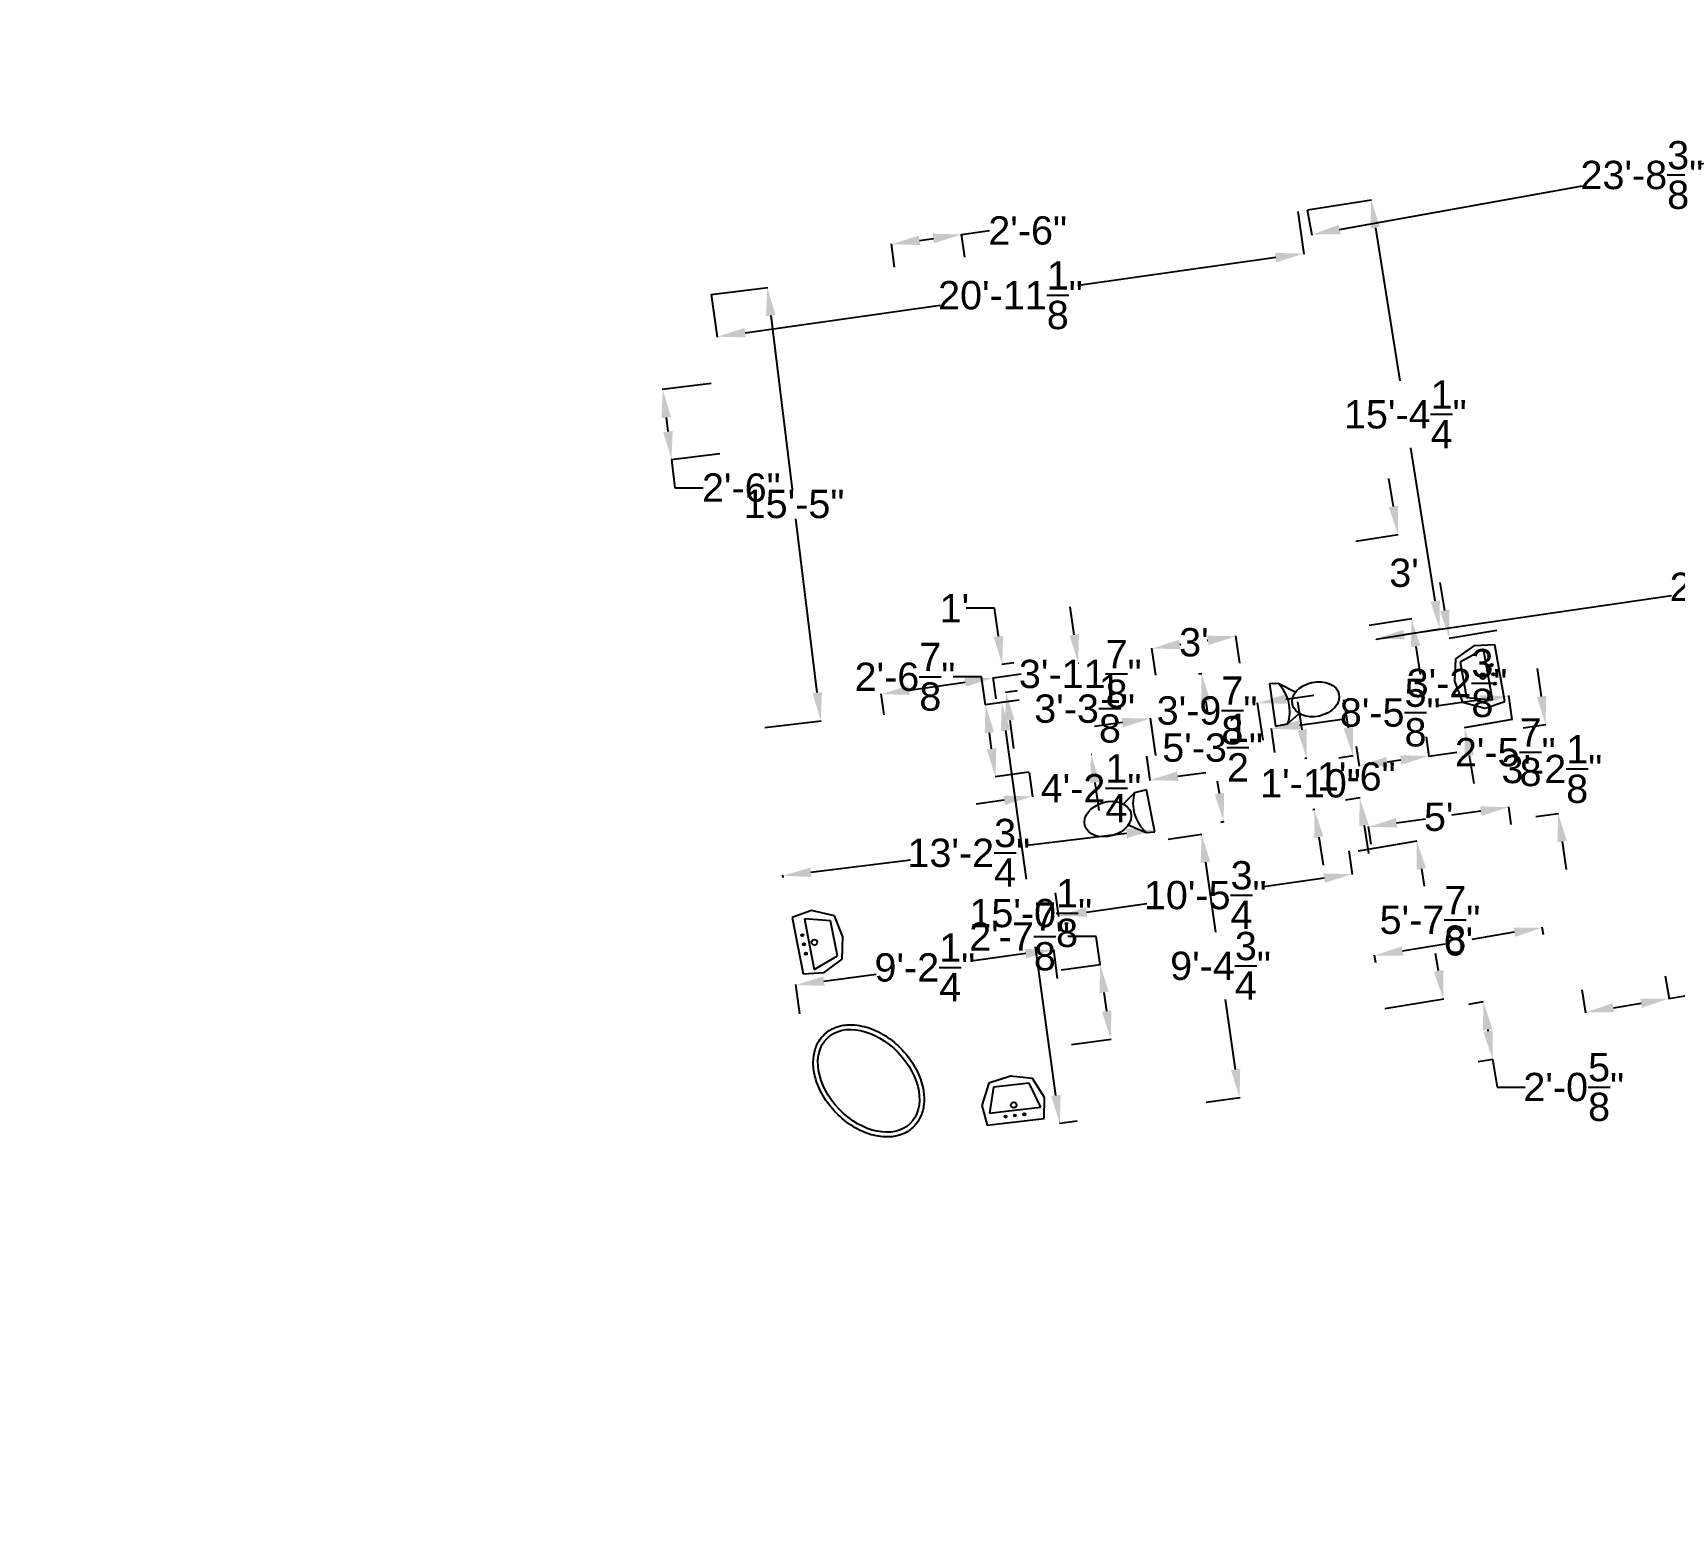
# Model space of a CAD drawing. Header units: inches. Extents: x 49 to 4147, y 45 to 8713.
# Drawn here: x 1248 to 1944, y 712 to 1338 of the extents above; entities that cross this region are included whole.
import ezdxf

# ---------------------------------------------------------------- set-up
doc = ezdxf.new("R2010")
doc.units = ezdxf.units.IN
doc.header["$LTSCALE"] = 10
doc.header["$MEASUREMENT"] = 0
for name, color, linetype in [('app-u3', 7, 'Continuous'), ('dim-u3', 7, 'Continuous'), ('dim-u4', 7, 'Continuous'), ('dim-u5', 7, 'Continuous')]:
    doc.layers.add(name, color=color, linetype=linetype)
doc.styles.get("Standard").update_dxf_attribs({"font": 'arial.ttf'})
doc.dimstyles.get("Standard").update_dxf_attribs({"dimtxt": 12, "dimasz": 12, "dimexe": 0.18, "dimexo": 0.0625, "dimgap": 0.09, "dimtad": 0, "dimtih": 1, "dimtoh": 1, "dimdec": 3, "dimzin": 0, "dimdsep": 46, "dimlunit": 4, "dimtxsty": 'Standard', "dimcen": 0.09, "dimadec": 0, "dimazin": 0, "dimtfac": 1, "dimtdec": 3, "dimtofl": 0, "dimtmove": 0, "dimatfit": 3, "dimfxl": 1, "dimtolj": 1, "dimtzin": 0, "dimarcsym": 0})

# ---------------------------------------------------------------- blocks, each defined once
blk = doc.blocks.new('*D211')
at = {"layer": 'Defpoints', "color": 0, "transparency": 16777216}
for p in [(1761.17, 7717.97), (2338.6, 468.93)]:
    blk.add_point(p, dxfattribs=at)
at = {"layer": 'dim-u4', "color": 0, "lineweight": -2, "transparency": 16777216}
for p, q in [((2324.69, 492.85), (2336.69, 492.85)), ((2336.69, 492.85), (2337.64, 480.89))]:
    blk.add_line(p, q, dxfattribs=at)
at = {"layer": 'dim-u4', "color": 0, "transparency": 16777216}
blk.add_solid([(2339.64, 481.05), (2335.65, 480.73), (2338.6, 468.93)], dxfattribs=at)
at = {"layer": 'dim-u4', "color": 0, "transparency": 16777216, "insert": (2304.01, 492.85), "char_height": 12, "attachment_point": 5}
blk.add_mtext("\\A1;R606'", dxfattribs=at)
blk = doc.blocks.new('*D196')
at = {"layer": 'Defpoints', "color": 0, "transparency": 16777216}
for p in [(777.1, 8712.52), (1617.24, 471.76)]:
    blk.add_point(p, dxfattribs=at)
at = {"layer": 'dim-u5', "color": 0, "lineweight": -2, "transparency": 16777216}
for p, q in [((1597.66, 546.04), (1609.66, 546.04)), ((1609.66, 546.04), (1616.02, 483.7))]:
    blk.add_line(p, q, dxfattribs=at)
at = {"layer": 'dim-u5', "color": 0, "transparency": 16777216}
blk.add_solid([(1618.01, 483.9), (1614.03, 483.5), (1617.24, 471.76)], dxfattribs=at)
at = {"layer": 'dim-u5', "color": 0, "transparency": 16777216, "insert": (1562.18, 546.04), "char_height": 12, "attachment_point": 5}
blk.add_mtext('\\A1;R690\'-3{\\H1.000000x;\\S1/2;}"', dxfattribs=at)
blk = doc.blocks.new('*D306')
at = {"layer": 'Defpoints', "color": 0, "transparency": 16777216}
for p in [(1784.12, 1262.15), (1786.66, 1244.2), (1535.48, 1226.95)]:
    blk.add_point(p, dxfattribs=at)
at = {"layer": 'dim-u3', "color": 0, "lineweight": -2, "transparency": 16777216}
for p, q in [((1784.13, 1262.09), (1786.69, 1244.02)), ((1774.78, 1242.52), (1692.16, 1230.82)), ((1535.49, 1226.89), (1538.05, 1208.82)), ((1549.9, 1210.68), (1632.52, 1222.38))]:
    blk.add_line(p, q, dxfattribs=at)
at = {"layer": 'dim-u3', "color": 0, "transparency": 16777216}
for points in [[(1774.5, 1244.5), (1775.06, 1240.54), (1786.66, 1244.2)], [(1549.62, 1212.66), (1550.18, 1208.7), (1538.02, 1209)]]:
    blk.add_solid(points, dxfattribs=at)
at = {"layer": 'dim-u3', "color": 0, "transparency": 16777216, "insert": (1662.34, 1226.6), "char_height": 12, "attachment_point": 5}
blk.add_mtext('\\A1;20\'-11{\\H1.000000x;\\S1/8;}"', dxfattribs=at)
blk = doc.blocks.new('*D307')
at = {"layer": 'Defpoints', "color": 0, "transparency": 16777216}
for p in [(1808.6, 1122.31), (1814.28, 1086.71), (1832.23, 1089.57)]:
    blk.add_point(p, dxfattribs=at)
at = {"layer": 'dim-u3', "color": 0, "lineweight": -2, "transparency": 16777216}
for p, q in [((1824.66, 1137.02), (1822.76, 1148.87)), ((1808.66, 1122.32), (1826.72, 1125.2)), ((1814.34, 1086.72), (1832.4, 1089.6)), ((1834.12, 1077.72), (1836.01, 1065.87))]:
    blk.add_line(p, q, dxfattribs=at)
at = {"layer": 'dim-u3', "color": 0, "transparency": 16777216}
for points in [[(1826.63, 1137.34), (1822.68, 1136.71), (1826.55, 1125.17)], [(1836.09, 1078.04), (1832.14, 1077.41), (1832.23, 1089.57)]]:
    blk.add_solid(points, dxfattribs=at)
at = {"layer": 'dim-u3', "color": 0, "transparency": 16777216, "insert": (1829.15, 1108.87), "char_height": 12, "attachment_point": 5}
blk.add_mtext("\\A1;3'", dxfattribs=at)
blk = doc.blocks.new('*D308')
at = {"layer": 'Defpoints', "color": 0, "transparency": 16777216}
for p in [(1757.9, 1082.02), (1723.96, 1065.43), (1759.56, 1070.63)]:
    blk.add_point(p, dxfattribs=at)
at = {"layer": 'dim-u3', "color": 0, "lineweight": -2, "transparency": 16777216}
for p, q in [((1734.17, 1078.56), (1734.49, 1078.61)), ((1746.02, 1080.29), (1745.7, 1080.24)), ((1759.55, 1070.69), (1757.87, 1082.2)), ((1723.95, 1065.49), (1722.27, 1077))]:
    blk.add_line(p, q, dxfattribs=at)
at = {"layer": 'dim-u3', "color": 0, "transparency": 16777216}
for points in [[(1733.88, 1080.54), (1734.46, 1076.58), (1722.3, 1076.82)], [(1745.73, 1082.27), (1746.31, 1078.31), (1757.9, 1082.02)]]:
    blk.add_solid(points, dxfattribs=at)
at = {"layer": 'dim-u3', "color": 0, "transparency": 16777216, "insert": (1740.1, 1079.42), "char_height": 12, "attachment_point": 5}
blk.add_mtext("\\A1;3'", dxfattribs=at)
blk = doc.blocks.new('*D309')
at = {"layer": 'Defpoints', "color": 0, "transparency": 16777216}
for p in [(1655, 1064.34), (1656.28, 1055.51), (1608.84, 1048.63)]:
    blk.add_point(p, dxfattribs=at)
at = {"layer": 'dim-u3', "color": 0, "lineweight": -2, "transparency": 16777216}
for p, q in [((1656.27, 1055.57), (1654.98, 1064.52)), ((1655, 1064.34), (1666.88, 1066.06)), ((1608.83, 1048.69), (1607.53, 1057.64)), ((1619.44, 1059.18), (1643.13, 1062.62))]:
    blk.add_line(p, q, dxfattribs=at)
at = {"layer": 'dim-u3', "color": 0, "transparency": 16777216}
for points in [[(1642.84, 1064.6), (1643.41, 1060.64), (1655, 1064.34)], [(1619.15, 1061.16), (1619.72, 1057.2), (1607.56, 1057.46)]]:
    blk.add_solid(points, dxfattribs=at)
at = {"layer": 'dim-u3', "color": 0, "transparency": 16777216, "insert": (1691.93, 1066.06), "char_height": 12, "attachment_point": 5}
blk.add_mtext('\\A1;3\'-11{\\H1.000000x;\\S7/8;}"', dxfattribs=at)
blk = doc.blocks.new('*D310')
at = {"layer": 'Defpoints', "color": 0, "transparency": 16777216}
for p in [(1873.57, 1009.6), (1874.6, 1002.24), (1815.16, 993.91)]:
    blk.add_point(p, dxfattribs=at)
at = {"layer": 'dim-u3', "color": 0, "lineweight": -2, "transparency": 16777216}
for p, q in [((1874.59, 1002.3), (1873.55, 1009.78)), ((1826.01, 1002.94), (1838.24, 1004.65)), ((1861.69, 1007.94), (1849.46, 1006.22)), ((1815.15, 993.97), (1814.11, 1001.45))]:
    blk.add_line(p, q, dxfattribs=at)
at = {"layer": 'dim-u3', "color": 0, "transparency": 16777216}
for points in [[(1861.41, 1009.92), (1861.96, 1005.96), (1873.57, 1009.6)], [(1825.74, 1004.92), (1826.29, 1000.96), (1814.13, 1001.27)]]:
    blk.add_solid(points, dxfattribs=at)
at = {"layer": 'dim-u3', "color": 0, "transparency": 16777216, "insert": (1843.85, 1005.44), "char_height": 12, "attachment_point": 5}
blk.add_mtext("\\A1;5'", dxfattribs=at)
blk = doc.blocks.new('*D311')
at = {"layer": 'Defpoints', "color": 0, "transparency": 16777216}
for p in [(1683.74, 940.57), (1700.37, 942.91), (1688.2, 908.95)]:
    blk.add_point(p, dxfattribs=at)
at = {"layer": 'dim-u3', "color": 0, "lineweight": -2, "transparency": 16777216}
for p, q in [((1698.7, 954.79), (1686.7, 954.79)), ((1700.37, 942.91), (1698.7, 954.79)), ((1683.81, 940.58), (1700.55, 942.94)), ((1703.16, 923.17), (1702.05, 931.03)), ((1688.26, 908.96), (1705.01, 911.32))]:
    blk.add_line(p, q, dxfattribs=at)
at = {"layer": 'dim-u3', "color": 0, "transparency": 16777216}
for points in [[(1704.03, 931.31), (1700.07, 930.75), (1700.37, 942.91)], [(1705.14, 923.45), (1701.18, 922.9), (1704.83, 911.29)]]:
    blk.add_solid(points, dxfattribs=at)
at = {"layer": 'dim-u3', "color": 0, "transparency": 16777216, "insert": (1666.2, 954.79), "char_height": 12, "attachment_point": 5}
blk.add_mtext('\\A1;2\'-7{\\H1.000000x;\\S7/8;}"', dxfattribs=at)
blk = doc.blocks.new('*D198')
at = {"layer": 'Defpoints', "color": 0, "transparency": 16777216}
for p in [(1535.49, 1226.89), (1581.95, 1046.22), (1558.14, 1043.28)]:
    blk.add_point(p, dxfattribs=at)
at = {"layer": 'dim-u3', "color": 0, "lineweight": -2, "transparency": 16777216}
for p, q in [((1535.55, 1226.9), (1559.48, 1229.85)), ((1560.77, 1217.92), (1569.85, 1144.24)), ((1580.48, 1058.13), (1571.39, 1131.81)), ((1558.2, 1043.29), (1582.12, 1046.24))]:
    blk.add_line(p, q, dxfattribs=at)
at = {"layer": 'dim-u3', "color": 0, "transparency": 16777216}
for points in [[(1562.75, 1218.16), (1558.78, 1217.67), (1559.3, 1229.83)], [(1582.46, 1058.37), (1578.49, 1057.88), (1581.95, 1046.22)]]:
    blk.add_solid(points, dxfattribs=at)
at = {"layer": 'dim-u3', "color": 0, "transparency": 16777216, "insert": (1570.62, 1138.02), "char_height": 12, "attachment_point": 5}
blk.add_mtext('\\A1;15\'-5"', dxfattribs=at)
blk = doc.blocks.new('*D317')
at = {"layer": 'Defpoints', "color": 0, "transparency": 16777216}
for p in [(1641.61, 1252.31), (1613.24, 1238.48), (1642.96, 1242.61)]:
    blk.add_point(p, dxfattribs=at)
at = {"layer": 'dim-u3', "color": 0, "lineweight": -2, "transparency": 16777216}
for p, q in [((1642.95, 1242.67), (1641.58, 1252.49)), ((1641.61, 1252.31), (1653.49, 1253.96)), ((1613.23, 1238.54), (1611.87, 1248.35)), ((1623.78, 1249.83), (1629.72, 1250.66))]:
    blk.add_line(p, q, dxfattribs=at)
at = {"layer": 'dim-u3', "color": 0, "transparency": 16777216}
for points in [[(1629.44, 1252.64), (1630, 1248.68), (1641.61, 1252.31)], [(1623.5, 1251.81), (1624.05, 1247.85), (1611.89, 1248.18)]]:
    blk.add_solid(points, dxfattribs=at)
at = {"layer": 'dim-u3', "color": 0, "transparency": 16777216, "insert": (1669.63, 1253.96), "char_height": 12, "attachment_point": 5}
blk.add_mtext('\\A1;2\'-6"', dxfattribs=at)
blk = doc.blocks.new('*D318')
at = {"layer": 'Defpoints', "color": 0, "transparency": 16777216}
for p in [(1535.54, 1189.19), (1518.67, 1156.87), (1539.23, 1159.42)]:
    blk.add_point(p, dxfattribs=at)
at = {"layer": 'dim-u3', "color": 0, "lineweight": -2, "transparency": 16777216}
for p, q in [((1535.48, 1189.19), (1514.8, 1186.63)), ((1516.45, 1174.74), (1517.19, 1168.78)), ((1539.16, 1159.41), (1518.49, 1156.85)), ((1518.67, 1156.87), (1520.14, 1144.97)), ((1520.14, 1144.97), (1532.14, 1144.97))]:
    blk.add_line(p, q, dxfattribs=at)
at = {"layer": 'dim-u3', "color": 0, "transparency": 16777216}
for points in [[(1518.44, 1174.98), (1514.47, 1174.49), (1514.98, 1186.65)], [(1519.18, 1169.03), (1515.21, 1168.54), (1518.67, 1156.87)]]:
    blk.add_solid(points, dxfattribs=at)
at = {"layer": 'dim-u3', "color": 0, "transparency": 16777216, "insert": (1548.28, 1144.97), "char_height": 12, "attachment_point": 5}
blk.add_mtext('\\A1;2\'-6"', dxfattribs=at)
blk = doc.blocks.new('*D321')
at = {"layer": 'Defpoints', "color": 0, "transparency": 16777216}
for p in [(1838.52, 1039.51), (1808.92, 1035.43), (1839.66, 1031.27)]:
    blk.add_point(p, dxfattribs=at)
at = {"layer": 'dim-u3', "color": 0, "lineweight": -2, "transparency": 16777216}
for p, q in [((1838.53, 1039.45), (1839.68, 1031.09)), ((1808.93, 1035.37), (1810.08, 1027.01)), ((1821.95, 1028.82), (1827.77, 1029.63)), ((1839.66, 1031.27), (1851.55, 1032.9))]:
    blk.add_line(p, q, dxfattribs=at)
at = {"layer": 'dim-u3', "color": 0, "transparency": 16777216}
for points in [[(1821.67, 1030.81), (1822.22, 1026.84), (1810.06, 1027.19)], [(1827.5, 1031.61), (1828.04, 1027.65), (1839.66, 1031.27)]]:
    blk.add_solid(points, dxfattribs=at)
at = {"layer": 'dim-u3', "color": 0, "transparency": 16777216, "insert": (1872.04, 1032.9), "char_height": 12, "attachment_point": 5}
blk.add_mtext('\\A1;2\'-5{\\H1.000000x;\\S7/8;}"', dxfattribs=at)
blk = doc.blocks.new('*D322')
at = {"layer": 'Defpoints', "color": 0, "transparency": 16777216}
for p in [(1801.48, 1030.47), (1804.32, 1012.7), (1810.32, 1013.66)]:
    blk.add_point(p, dxfattribs=at)
at = {"layer": 'dim-u3', "color": 0, "lineweight": -2, "transparency": 16777216}
for p, q in [((1805.58, 1043.28), (1803.69, 1055.13)), ((1801.54, 1030.48), (1807.65, 1031.46)), ((1804.38, 1012.71), (1810.49, 1013.69)), ((1812.21, 1001.81), (1814.1, 989.96))]:
    blk.add_line(p, q, dxfattribs=at)
at = {"layer": 'dim-u3', "color": 0, "transparency": 16777216}
for points in [[(1807.56, 1043.59), (1803.61, 1042.96), (1807.48, 1031.43)], [(1814.18, 1002.13), (1810.23, 1001.49), (1810.32, 1013.66)]]:
    blk.add_solid(points, dxfattribs=at)
at = {"layer": 'dim-u3', "color": 0, "transparency": 16777216, "insert": (1808.9, 1022.54), "char_height": 12, "attachment_point": 5}
blk.add_mtext('\\A1;1\'-6"', dxfattribs=at)
blk = doc.blocks.new('*D323')
at = {"layer": 'Defpoints', "color": 0, "transparency": 16777216}
for p in [(1904.44, 932.26), (1939.83, 938.15), (1941.44, 928.47)]:
    blk.add_point(p, dxfattribs=at)
at = {"layer": 'dim-u3', "color": 0, "lineweight": -2, "transparency": 16777216}
for p, q in [((1904.45, 932.2), (1906.08, 922.4)), ((1939.84, 938.09), (1941.47, 928.29)), ((1917.89, 924.55), (1929.6, 926.5)), ((1941.44, 928.47), (1953.28, 930.44))]:
    blk.add_line(p, q, dxfattribs=at)
at = {"layer": 'dim-u3', "color": 0, "transparency": 16777216}
for points in [[(1917.56, 926.52), (1918.21, 922.58), (1906.05, 922.58)], [(1929.28, 928.47), (1929.93, 924.53), (1941.44, 928.47)]]:
    blk.add_solid(points, dxfattribs=at)
at = {"layer": 'dim-u3', "color": 0, "transparency": 16777216, "insert": (1978.44, 930.44), "char_height": 12, "attachment_point": 5}
blk.add_mtext('\\A1;2\'-11{\\H1.000000x;\\S7/8;}"', dxfattribs=at)
blk = doc.blocks.new('*D325')
at = {"layer": 'Defpoints', "color": 0, "transparency": 16777216}
for p in [(1680.69, 949.12), (1682.36, 936.89), (1573.1, 921.99)]:
    blk.add_point(p, dxfattribs=at)
at = {"layer": 'dim-u3', "color": 0, "lineweight": -2, "transparency": 16777216}
for p, q in [((1668.8, 947.5), (1646.65, 944.48)), ((1682.35, 936.95), (1680.67, 949.3)), ((1573.09, 922.05), (1571.41, 934.4)), ((1583.32, 935.84), (1605.47, 938.86))]:
    blk.add_line(p, q, dxfattribs=at)
at = {"layer": 'dim-u3', "color": 0, "transparency": 16777216}
for points in [[(1668.53, 949.48), (1669.07, 945.52), (1680.69, 949.12)], [(1583.05, 937.83), (1583.59, 933.86), (1571.43, 934.22)]]:
    blk.add_solid(points, dxfattribs=at)
at = {"layer": 'dim-u3', "color": 0, "transparency": 16777216, "insert": (1626.06, 941.67), "char_height": 12, "attachment_point": 5}
blk.add_mtext('\\A1;9\'-2{\\H1.000000x;\\S1/4;}"', dxfattribs=at)
blk = doc.blocks.new('*D326')
at = {"layer": 'Defpoints', "color": 0, "transparency": 16777216}
for p in [(1723.47, 999.96), (1723.57, 999.2), (1565.97, 979.76)]:
    blk.add_point(p, dxfattribs=at)
at = {"layer": 'dim-u3', "color": 0, "lineweight": -2, "transparency": 16777216}
for p, q in [((1711.56, 998.5), (1669.36, 993.29)), ((1723.56, 999.26), (1723.45, 1000.14)), ((1577.79, 982), (1619.99, 987.2)), ((1565.96, 979.82), (1565.86, 980.71))]:
    blk.add_line(p, q, dxfattribs=at)
at = {"layer": 'dim-u3', "color": 0, "transparency": 16777216}
for points in [[(1711.32, 1000.48), (1711.81, 996.51), (1723.47, 999.96)], [(1577.54, 983.98), (1578.03, 980.01), (1565.88, 980.53)]]:
    blk.add_solid(points, dxfattribs=at)
at = {"layer": 'dim-u3', "color": 0, "transparency": 16777216, "insert": (1644.68, 990.25), "char_height": 12, "attachment_point": 5}
blk.add_mtext('\\A1;13\'-2{\\H1.000000x;\\S3/4;}"', dxfattribs=at)
blk = doc.blocks.new('*D327')
at = {"layer": 'Defpoints', "color": 0, "transparency": 16777216}
for p in [(1658.62, 1053.92), (1666.04, 1054.95), (1690.68, 876.55)]:
    blk.add_point(p, dxfattribs=at)
at = {"layer": 'dim-u3', "color": 0, "lineweight": -2, "transparency": 16777216}
for p, q in [((1665.98, 1054.94), (1658.44, 1053.9)), ((1660.26, 1042.04), (1668.96, 979.07)), ((1681.62, 887.41), (1672.92, 950.38)), ((1690.62, 876.54), (1683.08, 875.5))]:
    blk.add_line(p, q, dxfattribs=at)
at = {"layer": 'dim-u3', "color": 0, "transparency": 16777216}
for points in [[(1662.25, 1042.31), (1658.28, 1041.76), (1658.62, 1053.92)], [(1683.6, 887.68), (1679.64, 887.14), (1683.26, 875.52)]]:
    blk.add_solid(points, dxfattribs=at)
at = {"layer": 'dim-u3', "color": 0, "transparency": 16777216, "insert": (1670.94, 964.72), "char_height": 12, "attachment_point": 5}
blk.add_mtext('\\A1;15\'-0{\\H1.000000x;\\S1/8;}"', dxfattribs=at)
blk = doc.blocks.new('*D328')
at = {"layer": 'Defpoints', "color": 0, "transparency": 16777216}
for p in [(1729.08, 996.07), (1745.24, 884.51), (1759.46, 886.57)]:
    blk.add_point(p, dxfattribs=at)
at = {"layer": 'dim-u3', "color": 0, "lineweight": -2, "transparency": 16777216}
for p, q in [((1729.14, 996.08), (1743.47, 998.15)), ((1745.02, 986.25), (1749.3, 956.67)), ((1757.74, 898.45), (1753.45, 928.03)), ((1745.3, 884.52), (1759.63, 886.6))]:
    blk.add_line(p, q, dxfattribs=at)
at = {"layer": 'dim-u3', "color": 0, "transparency": 16777216}
for points in [[(1747, 986.54), (1743.04, 985.96), (1743.3, 998.13)], [(1759.71, 898.73), (1755.76, 898.16), (1759.46, 886.57)]]:
    blk.add_solid(points, dxfattribs=at)
at = {"layer": 'dim-u3', "color": 0, "transparency": 16777216, "insert": (1751.38, 942.35), "char_height": 12, "attachment_point": 5}
blk.add_mtext('\\A1;9\'-4{\\H1.000000x;\\S3/4;}"', dxfattribs=at)
blk = doc.blocks.new('*D329')
at = {"layer": 'Defpoints', "color": 0, "transparency": 16777216}
for p in [(1805.71, 991.13), (1807.13, 981.22), (1681.24, 973.35)]:
    blk.add_point(p, dxfattribs=at)
at = {"layer": 'dim-u3', "color": 0, "lineweight": -2, "transparency": 16777216}
for p, q in [((1805.72, 991.07), (1807.15, 981.04)), ((1795.25, 979.52), (1769.58, 975.85)), ((1681.25, 973.29), (1682.68, 963.26)), ((1694.54, 965.13), (1720.2, 968.8))]:
    blk.add_line(p, q, dxfattribs=at)
at = {"layer": 'dim-u3', "color": 0, "transparency": 16777216}
for points in [[(1794.96, 981.5), (1795.53, 977.54), (1807.13, 981.22)], [(1694.25, 967.11), (1694.82, 963.15), (1682.66, 963.44)]]:
    blk.add_solid(points, dxfattribs=at)
at = {"layer": 'dim-u3', "color": 0, "transparency": 16777216, "insert": (1744.89, 972.33), "char_height": 12, "attachment_point": 5}
blk.add_mtext('\\A1;10\'-5{\\H1.000000x;\\S3/4;}"', dxfattribs=at)
blk = doc.blocks.new('*D330')
at = {"layer": 'Defpoints', "color": 0, "transparency": 16777216}
for p in [(2118.2, 1125.03), (2118.21, 1125), (1817.24, 1081.03)]:
    blk.add_point(p, dxfattribs=at)
at = {"layer": 'dim-u3', "color": 0, "lineweight": -2, "transparency": 16777216}
for p, q in [((2106.33, 1123.26), (1992.89, 1106.68)), ((2118.21, 1124.97), (2118.23, 1124.82)), ((1829.12, 1082.74), (1942.57, 1099.32)), ((1817.25, 1080.97), (1817.27, 1080.82))]:
    blk.add_line(p, q, dxfattribs=at)
at = {"layer": 'dim-u3', "color": 0, "transparency": 16777216}
for points in [[(2106.05, 1125.24), (2106.62, 1121.28), (2118.21, 1125)], [(1828.83, 1084.71), (1829.41, 1080.76), (1817.25, 1081)]]:
    blk.add_solid(points, dxfattribs=at)
at = {"layer": 'dim-u3', "color": 0, "transparency": 16777216, "insert": (1967.73, 1103), "char_height": 12, "attachment_point": 5}
blk.add_mtext('\\A1;25\'-4{\\H1.000000x;\\S1/8;}"', dxfattribs=at)
blk = doc.blocks.new('*D331')
at = {"layer": 'Defpoints', "color": 0, "transparency": 16777216}
for p in [(2067.96, 1313.35), (2069.86, 1302.83), (1788.12, 1262.79)]:
    blk.add_point(p, dxfattribs=at)
at = {"layer": 'dim-u3', "color": 0, "lineweight": -2, "transparency": 16777216}
for p, q in [((2067.98, 1313.29), (2069.9, 1302.66)), ((2058.06, 1300.7), (1955.1, 1282.1)), ((1801.83, 1254.41), (1904.79, 1273.01)), ((1788.13, 1262.73), (1790.05, 1252.1))]:
    blk.add_line(p, q, dxfattribs=at)
at = {"layer": 'dim-u3', "color": 0, "transparency": 16777216}
for points in [[(2057.7, 1302.67), (2058.41, 1298.73), (2069.86, 1302.83)], [(1801.48, 1256.38), (1802.19, 1252.44), (1790.02, 1252.27)]]:
    blk.add_solid(points, dxfattribs=at)
at = {"layer": 'dim-u3', "color": 0, "transparency": 16777216, "insert": (1929.94, 1277.55), "char_height": 12, "attachment_point": 5}
blk.add_mtext('\\A1;23\'-8{\\H1.000000x;\\S3/8;}"', dxfattribs=at)
blk = doc.blocks.new('*D199')
at = {"layer": 'Defpoints', "color": 0, "transparency": 16777216}
for p in [(1788.13, 1262.73), (1817.27, 1080.82), (1844.25, 1085.14)]:
    blk.add_point(p, dxfattribs=at)
at = {"layer": 'dim-u3', "color": 0, "lineweight": -2, "transparency": 16777216}
for p, q in [((1788.2, 1262.74), (1815.29, 1267.08)), ((1817.01, 1255.2), (1827.41, 1190.31)), ((1842.36, 1096.99), (1831.96, 1161.88)), ((1817.33, 1080.83), (1844.43, 1085.17))]:
    blk.add_line(p, q, dxfattribs=at)
at = {"layer": 'dim-u3', "color": 0, "transparency": 16777216}
for points in [[(1818.99, 1255.52), (1815.04, 1254.89), (1815.11, 1267.05)], [(1844.33, 1097.31), (1840.38, 1096.68), (1844.25, 1085.14)]]:
    blk.add_solid(points, dxfattribs=at)
at = {"layer": 'dim-u3', "color": 0, "transparency": 16777216, "insert": (1829.68, 1176.1), "char_height": 12, "attachment_point": 5}
blk.add_mtext('\\A1;15\'-4{\\H1.000000x;\\S1/4;}"', dxfattribs=at)
blk = doc.blocks.new('*D335')
at = {"layer": 'Defpoints', "color": 0, "transparency": 16777216}
for p in [(1887.72, 958.56), (1888.23, 955.49), (1817.16, 943.59)]:
    blk.add_point(p, dxfattribs=at)
at = {"layer": 'dim-u3', "color": 0, "lineweight": -2, "transparency": 16777216}
for p, q in [((1875.88, 956.58), (1857.83, 953.55)), ((1888.22, 955.55), (1887.69, 958.74)), ((1817.15, 943.65), (1816.62, 946.83)), ((1828.48, 948.64), (1846.54, 951.66))]:
    blk.add_line(p, q, dxfattribs=at)
at = {"layer": 'dim-u3', "color": 0, "transparency": 16777216}
for points in [[(1875.55, 958.55), (1876.21, 954.6), (1887.72, 958.56)], [(1828.15, 950.61), (1828.81, 946.67), (1816.65, 946.66)]]:
    blk.add_solid(points, dxfattribs=at)
at = {"layer": 'dim-u3', "color": 0, "transparency": 16777216, "insert": (1852.18, 952.61), "char_height": 12, "attachment_point": 5}
blk.add_mtext("\\A1;6'", dxfattribs=at)
blk = doc.blocks.new('*D336')
at = {"layer": 'Defpoints', "color": 0, "transparency": 16777216}
for p in [(1809.72, 991.11), (1845.77, 928.38), (1820.97, 924.21)]:
    blk.add_point(p, dxfattribs=at)
at = {"layer": 'dim-u3', "color": 0, "lineweight": -2, "transparency": 16777216}
for p, q in [((1809.78, 991.12), (1834.7, 995.31)), ((1836.51, 983.44), (1837.75, 976.07)), ((1843.78, 940.21), (1842.54, 947.59)), ((1821.03, 924.22), (1845.95, 928.41))]:
    blk.add_line(p, q, dxfattribs=at)
at = {"layer": 'dim-u3', "color": 0, "transparency": 16777216}
for points in [[(1838.48, 983.78), (1834.54, 983.11), (1834.52, 995.28)], [(1845.75, 940.55), (1841.81, 939.88), (1845.77, 928.38)]]:
    blk.add_solid(points, dxfattribs=at)
at = {"layer": 'dim-u3', "color": 0, "transparency": 16777216, "insert": (1840.14, 961.83), "char_height": 12, "attachment_point": 5}
blk.add_mtext('\\A1;5\'-7{\\H1.000000x;\\S7/8;}"', dxfattribs=at)
blk = doc.blocks.new('*D337')
at = {"layer": 'Defpoints', "color": 0, "transparency": 16777216}
for p in [(1873.61, 1056.68), (1875, 1046.63), (1774.36, 1032.71)]:
    blk.add_point(p, dxfattribs=at)
at = {"layer": 'dim-u3', "color": 0, "lineweight": -2, "transparency": 16777216}
for p, q in [((1861.73, 1055.04), (1843.72, 1052.55)), ((1874.99, 1046.69), (1873.59, 1056.86)), ((1784.86, 1044.4), (1802.87, 1046.89)), ((1774.35, 1032.77), (1772.95, 1042.94))]:
    blk.add_line(p, q, dxfattribs=at)
at = {"layer": 'dim-u3', "color": 0, "transparency": 16777216}
for points in [[(1861.45, 1057.02), (1862, 1053.05), (1873.61, 1056.68)], [(1784.58, 1046.39), (1785.13, 1042.42), (1772.97, 1042.76)]]:
    blk.add_solid(points, dxfattribs=at)
at = {"layer": 'dim-u3', "color": 0, "transparency": 16777216, "insert": (1823.29, 1049.72), "char_height": 12, "attachment_point": 5}
blk.add_mtext('\\A1;8\'-5{\\H1.000000x;\\S5/8;}"', dxfattribs=at)
blk = doc.blocks.new('*D338')
at = {"layer": 'Defpoints', "color": 0, "transparency": 16777216}
for p in [(1868.6, 1084.55), (1874.99, 1046.69), (1854.8, 1043.28)]:
    blk.add_point(p, dxfattribs=at)
at = {"layer": 'dim-u3', "color": 0, "lineweight": -2, "transparency": 16777216}
for p, q in [((1846.41, 1092.97), (1844.42, 1104.81)), ((1868.54, 1084.54), (1848.23, 1081.11)), ((1874.93, 1046.68), (1854.62, 1043.25)), ((1856.8, 1031.45), (1858.8, 1019.62))]:
    blk.add_line(p, q, dxfattribs=at)
at = {"layer": 'dim-u3', "color": 0, "transparency": 16777216}
for points in [[(1848.39, 1093.31), (1844.44, 1092.64), (1848.41, 1081.14)], [(1858.77, 1031.78), (1854.83, 1031.12), (1854.8, 1043.28)]]:
    blk.add_solid(points, dxfattribs=at)
at = {"layer": 'dim-u3', "color": 0, "transparency": 16777216, "insert": (1851.61, 1062.21), "char_height": 12, "attachment_point": 5}
blk.add_mtext('\\A1;3\'-2{\\H1.000000x;\\S3/8;}"', dxfattribs=at)
blk = doc.blocks.new('*D339')
at = {"layer": 'Defpoints', "color": 0, "transparency": 16777216}
for p in [(1767.14, 1053.67), (1769.4, 1037.91), (1723.97, 1031.38)]:
    blk.add_point(p, dxfattribs=at)
at = {"layer": 'dim-u3', "color": 0, "lineweight": -2, "transparency": 16777216}
for p, q in [((1769.39, 1037.97), (1767.11, 1053.84)), ((1779.02, 1055.37), (1790.89, 1057.08)), ((1709.83, 1045.43), (1697.95, 1043.73)), ((1723.96, 1031.44), (1721.68, 1047.32))]:
    blk.add_line(p, q, dxfattribs=at)
at = {"layer": 'dim-u3', "color": 0, "transparency": 16777216}
for points in [[(1778.73, 1057.35), (1779.3, 1053.39), (1767.14, 1053.67)], [(1709.54, 1047.41), (1710.11, 1043.45), (1721.71, 1047.14)]]:
    blk.add_solid(points, dxfattribs=at)
at = {"layer": 'dim-u3', "color": 0, "transparency": 16777216, "insert": (1745.66, 1050.58), "char_height": 12, "attachment_point": 5}
blk.add_mtext('\\A1;3\'-9{\\H1.000000x;\\S7/8;}"', dxfattribs=at)
blk = doc.blocks.new('*D340')
at = {"layer": 'Defpoints', "color": 0, "transparency": 16777216}
for p in [(1742.04, 1066.07), (1751.4, 1003.27), (1752.69, 1003.46)]:
    blk.add_point(p, dxfattribs=at)
at = {"layer": 'dim-u3', "color": 0, "lineweight": -2, "transparency": 16777216}
for p, q in [((1742.1, 1066.08), (1743.5, 1066.29)), ((1745.1, 1054.39), (1745.88, 1049.11)), ((1750.92, 1015.33), (1750.13, 1020.62)), ((1751.46, 1003.28), (1752.87, 1003.49))]:
    blk.add_line(p, q, dxfattribs=at)
at = {"layer": 'dim-u3', "color": 0, "transparency": 16777216}
for points in [[(1747.07, 1054.69), (1743.12, 1054.1), (1743.33, 1066.26)], [(1752.9, 1015.62), (1748.94, 1015.03), (1752.69, 1003.46)]]:
    blk.add_solid(points, dxfattribs=at)
at = {"layer": 'dim-u3', "color": 0, "transparency": 16777216, "insert": (1748.01, 1034.86), "char_height": 12, "attachment_point": 5}
blk.add_mtext('\\A1;5\'-3{\\H1.000000x;\\S1/2;}"', dxfattribs=at)
blk = doc.blocks.new('*D341')
at = {"layer": 'Defpoints', "color": 0, "transparency": 16777216}
for p in [(1691, 1070.71), (1696.44, 1031.99), (1696.49, 1032)]:
    blk.add_point(p, dxfattribs=at)
at = {"layer": 'dim-u3', "color": 0, "lineweight": -2, "transparency": 16777216}
for p, q in [((1689.38, 1082.6), (1687.72, 1094.48)), ((1691.06, 1070.72), (1691.23, 1070.74)), ((1696.5, 1032), (1696.67, 1032.02)), ((1698.16, 1020.11), (1699.83, 1008.23))]:
    blk.add_line(p, q, dxfattribs=at)
at = {"layer": 'dim-u3', "color": 0, "transparency": 16777216}
for points in [[(1691.37, 1082.88), (1687.4, 1082.32), (1691.05, 1070.72)], [(1700.15, 1020.39), (1696.18, 1019.83), (1696.49, 1032)]]:
    blk.add_solid(points, dxfattribs=at)
at = {"layer": 'dim-u3', "color": 0, "transparency": 16777216, "insert": (1693.77, 1051.36), "char_height": 12, "attachment_point": 5}
blk.add_mtext('\\A1;3\'-3{\\H1.000000x;\\S1/8;}"', dxfattribs=at)
blk = doc.blocks.new('*D344')
at = {"layer": 'Defpoints', "color": 0, "transparency": 16777216}
for p in [(1719.96, 1031.27), (1670.2, 1024.39), (1721.38, 1021.05)]:
    blk.add_point(p, dxfattribs=at)
at = {"layer": 'dim-u3', "color": 0, "lineweight": -2, "transparency": 16777216}
for p, q in [((1719.97, 1031.21), (1721.4, 1020.87)), ((1670.21, 1024.33), (1671.64, 1013.99)), ((1733.26, 1022.69), (1745.15, 1024.33)), ((1659.73, 1012.52), (1647.84, 1010.88))]:
    blk.add_line(p, q, dxfattribs=at)
at = {"layer": 'dim-u3', "color": 0, "transparency": 16777216}
for points in [[(1732.99, 1024.67), (1733.54, 1020.71), (1721.38, 1021.05)], [(1659.45, 1014.5), (1660, 1010.54), (1671.61, 1014.17)]]:
    blk.add_solid(points, dxfattribs=at)
at = {"layer": 'dim-u3', "color": 0, "transparency": 16777216, "insert": (1696.49, 1017.61), "char_height": 12, "attachment_point": 5}
blk.add_mtext('\\A1;4\'-2{\\H1.000000x;\\S1/4;}"', dxfattribs=at)
blk = doc.blocks.new('*D345')
at = {"layer": 'Defpoints', "color": 0, "transparency": 16777216}
for p in [(1651.77, 1052.98), (1666.05, 1054.95), (1670.27, 1024.4)]:
    blk.add_point(p, dxfattribs=at)
at = {"layer": 'dim-u3', "color": 0, "lineweight": -2, "transparency": 16777216}
for p, q in [((1650.13, 1064.87), (1638.13, 1064.87)), ((1651.77, 1052.98), (1650.13, 1064.87)), ((1665.98, 1054.94), (1651.59, 1052.95)), ((1654.35, 1034.31), (1653.41, 1041.09)), ((1670.2, 1024.39), (1655.81, 1022.4))]:
    blk.add_line(p, q, dxfattribs=at)
at = {"layer": 'dim-u3', "color": 0, "transparency": 16777216}
for points in [[(1655.39, 1041.36), (1651.43, 1040.82), (1651.77, 1052.98)], [(1656.33, 1034.59), (1652.37, 1034.04), (1655.99, 1022.43)]]:
    blk.add_solid(points, dxfattribs=at)
at = {"layer": 'dim-u3', "color": 0, "transparency": 16777216, "insert": (1617.63, 1064.87), "char_height": 12, "attachment_point": 5}
blk.add_mtext('\\A1;2\'-6{\\H1.000000x;\\S7/8;}"', dxfattribs=at)
blk = doc.blocks.new('*D346')
at = {"layer": 'Defpoints', "color": 0, "transparency": 16777216}
for p in [(1658.85, 1070.12), (1663.8, 1070.79), (1665.4, 1058.95)]:
    blk.add_point(p, dxfattribs=at)
at = {"layer": 'dim-u3', "color": 0, "lineweight": -2, "transparency": 16777216}
for p, q in [((1655.63, 1093.9), (1643.63, 1093.9)), ((1657.24, 1082.01), (1655.63, 1093.9)), ((1663.74, 1070.78), (1658.67, 1070.1)), ((1665.34, 1058.94), (1660.27, 1058.26)), ((1662.06, 1046.39), (1663.66, 1034.5))]:
    blk.add_line(p, q, dxfattribs=at)
at = {"layer": 'dim-u3', "color": 0, "transparency": 16777216}
for points in [[(1659.22, 1082.28), (1655.26, 1081.74), (1658.85, 1070.12)], [(1664.04, 1046.66), (1660.07, 1046.12), (1660.45, 1058.28)]]:
    blk.add_solid(points, dxfattribs=at)
at = {"layer": 'dim-u3', "color": 0, "transparency": 16777216, "insert": (1638.59, 1093.9), "char_height": 12, "attachment_point": 5}
blk.add_mtext("\\A1;1'", dxfattribs=at)
blk = doc.blocks.new('*D347')
at = {"layer": 'Defpoints', "color": 0, "transparency": 16777216}
for p in [(1879.64, 1043.27), (1884.99, 1005.57), (1894.47, 1006.92)]:
    blk.add_point(p, dxfattribs=at)
at = {"layer": 'dim-u3', "color": 0, "lineweight": -2, "transparency": 16777216}
for p, q in [((1887.44, 1056.5), (1885.76, 1068.38)), ((1879.7, 1043.28), (1889.31, 1044.64)), ((1885.05, 1005.58), (1894.65, 1006.95)), ((1896.16, 995.04), (1897.84, 983.16))]:
    blk.add_line(p, q, dxfattribs=at)
at = {"layer": 'dim-u3', "color": 0, "transparency": 16777216}
for points in [[(1889.42, 1056.78), (1885.46, 1056.21), (1889.13, 1044.61)], [(1898.14, 995.32), (1894.18, 994.76), (1894.47, 1006.92)]]:
    blk.add_solid(points, dxfattribs=at)
at = {"layer": 'dim-u3', "color": 0, "transparency": 16777216, "insert": (1891.8, 1025.77), "char_height": 12, "attachment_point": 5}
blk.add_mtext('\\A1;3\'-2{\\H1.000000x;\\S1/8;}"', dxfattribs=at)
blk = doc.blocks.new('*D350')
at = {"layer": 'Defpoints', "color": 0, "transparency": 16777216}
for p in [(1787.08, 1030.39), (1791.18, 1008.74), (1790.44, 1008.63)]:
    blk.add_point(p, dxfattribs=at)
at = {"layer": 'dim-u3', "color": 0, "lineweight": -2, "transparency": 16777216}
for p, q in [((1785.99, 1042.36), (1784.16, 1054.22)), ((1787.14, 1030.4), (1788, 1030.53)), ((1790.5, 1008.64), (1791.36, 1008.77)), ((1793.01, 996.88), (1794.84, 985.02))]:
    blk.add_line(p, q, dxfattribs=at)
at = {"layer": 'dim-u3', "color": 0, "transparency": 16777216}
for points in [[(1787.97, 1042.67), (1784.01, 1042.06), (1787.82, 1030.5)], [(1794.99, 997.19), (1791.04, 996.58), (1791.18, 1008.74)]]:
    blk.add_solid(points, dxfattribs=at)
at = {"layer": 'dim-u3', "color": 0, "transparency": 16777216, "insert": (1789.5, 1019.62), "char_height": 12, "attachment_point": 5}
blk.add_mtext('\\A1;1\'-10"', dxfattribs=at)
blk = doc.blocks.new('*D351')
at = {"layer": 'Defpoints', "color": 0, "transparency": 16777216}
for p in [(1856.52, 926.15), (1860.44, 901.83), (1866.64, 902.83)]:
    blk.add_point(p, dxfattribs=at)
at = {"layer": 'dim-u3', "color": 0, "lineweight": -2, "transparency": 16777216}
for p, q in [((1856.58, 926.16), (1862.89, 927.17)), ((1864.63, 915.3), (1864.73, 914.67)), ((1860.5, 901.84), (1866.81, 902.85)), ((1866.64, 902.83), (1868.55, 890.98)), ((1868.55, 890.98), (1880.55, 890.98))]:
    blk.add_line(p, q, dxfattribs=at)
at = {"layer": 'dim-u3', "color": 0, "transparency": 16777216}
for points in [[(1866.6, 915.62), (1862.65, 914.98), (1862.72, 927.15)], [(1866.7, 914.99), (1862.75, 914.35), (1866.64, 902.83)]]:
    blk.add_solid(points, dxfattribs=at)
at = {"layer": 'dim-u3', "color": 0, "transparency": 16777216, "insert": (1901.07, 890.98), "char_height": 12, "attachment_point": 5}
blk.add_mtext('\\A1;2\'-0{\\H1.000000x;\\S5/8;}"', dxfattribs=at)

msp = doc.modelspace()

# ---------------------------------------------------------------- linework, layer by layer
at = {"layer": 'app-u3'}
for p, q in [((1867.59277, 1078.35585), (1858.71901, 1077.94222)), ((1871.8131, 1054.35407), (1867.59277, 1078.35585)), ((1850.94949, 1072.43445), (1850.53443, 1063.00453)), ((1858.71901, 1077.94222), (1850.94949, 1072.43445)), ((1862.88571, 1076.58557), (1852.93932, 1071.07193)), ((1864.81981, 1065.56067), (1862.88571, 1076.58557)), ((1852.93932, 1071.07193), (1855.60357, 1056.10113)), ((1866.63628, 1055.03371), (1864.81981, 1065.56067)), ((1775.80186, 1061.98863), (1772.12244, 1061.82928)), ((1772.12244, 1061.82928), (1774.68162, 1043.90931)), ((1783.24179, 1058.22907), (1775.80186, 1061.98863)), ((1850.53443, 1063.00453), (1853.92465, 1054.03934)), ((1853.92465, 1054.03934), (1863.55962, 1051.62172)), ((1855.60357, 1056.10113), (1866.63628, 1055.03371)), ((1863.55962, 1051.62172), (1871.8131, 1054.35407)), ((1774.68162, 1043.90931), (1779.80188, 1044.86924)), ((1779.80188, 1044.86924), (1784.6025, 1049.18892)), ((1714.91565, 1015.68265), (1710.37443, 1011.09104)), ((1719.97141, 1016.93878), (1714.91565, 1015.68265)), ((1723.5686, 999.198), (1719.97141, 1016.93878)), ((1712.25866, 1002.14535), (1719.90469, 998.8249)), ((1719.90469, 998.8249), (1723.5686, 999.198)), ((1578.04029, 965.77612), (1569.83751, 962.89515)), ((1569.83751, 962.89515), (1574.49067, 938.97351)), ((1586.07595, 961.44115), (1575.02576, 962.30912)), ((1575.02576, 962.30912), (1577.03207, 951.81669)), ((1587.71736, 963.53293), (1578.04029, 965.77612)), ((1589.01017, 946.52091), (1586.07595, 961.44115)), ((1591.26896, 954.63043), (1587.71736, 963.53293)), ((1591.02428, 945.19455), (1591.26896, 954.63043)), ((1577.03207, 951.81669), (1579.16499, 940.82852)), ((1579.16499, 940.82852), (1589.01017, 946.52091)), ((1574.49067, 938.97351), (1583.35551, 939.54734)), ((1583.35551, 939.54734), (1591.02428, 945.19455)), ((1653.18279, 892.66368), (1650.20074, 883.18819)), ((1662.33244, 895.51888), (1653.18279, 892.66368)), ((1655.14189, 890.86601), (1653.42521, 879.91552)), ((1670.24384, 892.64206), (1655.14189, 890.86601)), ((1671.72142, 894.548), (1662.33244, 895.51888)), ((1675.16085, 882.38761), (1670.24384, 892.64206)), ((1676.76105, 886.46697), (1671.72142, 894.548)), ((1676.65024, 877.58427), (1676.76105, 886.46697)), ((1650.20074, 883.18819), (1652.44122, 874.78784)), ((1652.44122, 874.78784), (1676.65024, 877.58427)), ((1653.42521, 879.91552), (1664.04102, 881.10754)), ((1664.04102, 881.10754), (1675.16085, 882.38761))]:
    msp.add_line(p, q, dxfattribs=at)
for centre, radius in [((1862.60259, 1065.10937), 1.19991), ((1866.27094, 1069.82976), 0.45161), ((1867.00313, 1065.88072), 0.45161), ((1867.67645, 1061.96294), 0.45161), ((1574.11091, 955.36223), 0.45161), ((1579.24078, 952.30796), 1.19991), ((1574.85488, 951.45725), 0.45161), ((1575.65828, 947.52208), 0.45161), ((1663.72136, 883.34754), 1.19991), ((1660.28097, 878.46821), 0.45161), ((1664.23166, 878.90913), 0.45161), ((1668.21703, 879.40699), 0.45161)]:
    msp.add_circle(centre, radius, dxfattribs=at)
for centre, start, end in [((1764.08704, 1050.17397), 340.82421282, 45.24311523), ((1730.91245, 1011.30097), 164.15881016, 228.57771257)]:
    msp.add_arc(centre, 16.638, start, end, dxfattribs=at)
for centre, major_axis, ratio in [((1791.70248, 1055.33937), (9.86006, 2.16927), 0.721722031), ((1703.64422, 1004.53802), (-9.71719, -2.73913), 0.721722031), ((1602.26019, 893.58338), (-17.49981, 18.16465), 0.687748631)]:
    msp.add_ellipse(centre, major_axis=major_axis, ratio=ratio, dxfattribs=at)
msp.add_open_spline([(1583.37277, 913.18836), (1582.55282, 912.39842), (1581.83038, 911.50754), (1580.29708, 909.0693), (1579.62872, 907.41926), (1578.82254, 903.89194), (1578.68327, 902.01473), (1578.91107, 898.15459), (1579.27782, 896.17118), (1580.69083, 891.50131), (1581.9345, 888.81715), (1585.12873, 883.73421), (1587.07902, 881.33634), (1591.47241, 877.08232), (1593.91465, 875.22693), (1599.03416, 872.26595), (1601.71065, 871.16044), (1607.02516, 869.84462), (1609.66419, 869.63433), (1613.94674, 870.11972), (1615.66605, 870.58555), (1618.8, 872.03673), (1620.2128, 873.02317), (1622.59645, 875.44189), (1623.56552, 876.87209), (1624.98901, 880.0393), (1625.44472, 881.77481), (1625.8433, 885.41986), (1625.78712, 887.32982), (1625.07701, 891.9675), (1624.1979, 894.72481), (1621.63714, 900.07291), (1619.95543, 902.66303), (1615.98422, 907.39825), (1613.69542, 909.54237), (1608.76134, 913.14513), (1606.11706, 914.60334), (1600.75205, 916.65597), (1598.03133, 917.25067), (1593.3409, 917.44012), (1591.33146, 917.21585), (1587.60689, 916.12763), (1585.89287, 915.26125), (1584.05618, 913.81462), (1583.70645, 913.50982), (1583.37277, 913.18836)], degree=3, knots=[0, 0, 0, 0, 0.168633695, 0.168633695, 0.422810416, 0.422810416, 0.676987137, 0.676987137, 0.931163858, 0.931163858, 1.276235342, 1.276235342, 1.621306825, 1.621306825, 1.966378309, 1.966378309, 2.311449792, 2.311449792, 2.656521275, 2.656521275, 2.907979064, 2.907979064, 3.159436853, 3.159436853, 3.410894642, 3.410894642, 3.662352431, 3.662352431, 3.91381022, 3.91381022, 4.26310428, 4.26310428, 4.61239834, 4.61239834, 4.9616924, 4.9616924, 5.31098646, 5.31098646, 5.660280519, 5.660280519, 5.937420276, 5.937420276, 6.214560032, 6.214560032, 6.283185307, 6.283185307, 6.283185307, 6.283185307], dxfattribs=at)

# ---------------------------------------------------------------- dimensions: what is measured, and where the dimension line sits
at = {"layer": 'dim-u3'}
for p1, p2, distance, picture, middle in [((1788.12256, 1262.79068), (2067.9643, 1313.35116), -10.68643, '*D331', (1929.94344, 1277.55475)), ((1788.13367, 1262.72917), (1817.27237, 1080.82139), 27.32465, '*D199', (1829.68372, 1176.09715)), ((1535.48044, 1226.95072), (1784.12253, 1262.1504), -18.12805, '*D306', (1662.3425, 1226.60148)), ((1613.24204, 1238.47524), (1642.95576, 1242.60981), 9.79455, '*D317', (1669.63322, 1253.96472)), ((1535.4892, 1226.88884), (1558.13652, 1043.28298), 23.98939, '*D198', (1570.62182, 1138.02268)), ((1535.53887, 1189.193), (1539.22533, 1159.42036), -20.71683, '*D318', (1548.28193, 1144.96558)), ((1817.24204, 1081.02885), (2118.20417, 1125.02917), -0.02966, '*D330', (1967.7274, 1102.99966)), ((1665.40124, 1058.94949), (1663.80104, 1070.78927), 4.99851, '*D346', (1638.58673, 1093.90354)), ((1868.60311, 1084.54891), (1874.9944, 1046.6907), -20.47773, '*D338', (1851.60675, 1062.21096)), ((1691.00114, 1070.70912), (1696.44154, 1031.98889), 0.05381, '*D341', (1693.77463, 1051.35649)), ((1723.9613, 1065.4295), (1759.56176, 1070.62896), 11.51589, '*D308', (1740.09728, 1079.42424)), ((1670.26548, 1024.39805), (1666.04588, 1054.95007), 14.41086, '*D345', (1617.63221, 1064.86563)), ((1608.84119, 1048.6288), (1656.28142, 1055.50862), 8.92268, '*D309', (1691.92841, 1066.06117)), ((1742.04159, 1066.0693), (1751.40187, 1003.26874), 1.29945, '*D340', (1748.00699, 1034.86058)), ((1879.64231, 1043.26903), (1884.98717, 1005.57486), 9.5801, '*D347', (1891.79996, 1025.76691)), ((1774.36196, 1032.70884), (1875.00297, 1046.62879), 10.14684, '*D337', (1823.29226, 1049.71996)), ((1690.681, 876.54739), (1666.04151, 1054.94946), 7.4896, '*D327', (1670.94208, 964.72375)), ((1787.082, 1030.38869), (1790.44175, 1008.62899), 0.7484, '*D350', (1789.5015, 1019.62304)), ((1801.48239, 1030.46884), (1804.32197, 1012.70227), 6.06956, '*D322', (1808.89567, 1022.54348)), ((1808.92233, 1035.4288), (1838.52226, 1039.50851), -8.32044, '*D321', (1872.04248, 1032.90443)), ((1670.20089, 1024.38913), (1719.96175, 1031.26895), -10.32081, '*D344', (1696.49481, 1017.60547)), ((1815.16235, 993.90894), (1874.60267, 1002.23989), 7.43384, '*D310', (1843.8507, 1005.4363)), ((1565.97213, 979.76145), (1723.5686, 999.198), 0.7718, '*D326', (1644.6759, 990.24572)), ((1729.08205, 996.0683), (1745.24176, 884.51172), 14.36232, '*D328', (1751.37587, 942.349)), ((1809.72195, 991.10834), (1820.97163, 924.21052), 25.14445, '*D336', (1840.14308, 961.82923)), ((1681.24105, 973.34867), (1805.7091, 991.13088), -10.0126, '*D329', (1744.89115, 972.32782)), ((1688.20102, 908.94792), (1683.74345, 940.56708), -16.79449, '*D311', (1666.20179, 954.79403)), ((1817.16237, 943.58796), (1888.23003, 955.49068), 3.11091, '*D335', (1852.18233, 952.6075)), ((1573.09849, 921.98973), (1682.3592, 936.88625), 12.34636, '*D325', (1626.06098, 941.67117)), ((1904.43722, 932.25819), (1939.82958, 938.15245), -9.81373, '*D323', (1978.43694, 930.44339)), ((1856.52287, 926.14795), (1860.44274, 901.82763), 6.27424, '*D351', (1901.06763, 890.97891))]:
    dim = msp.add_aligned_dim(p1=p1, p2=p2, distance=distance, dimstyle='Standard', dxfattribs=at)
    dim.commit()
    dim.dimension.update_dxf_attribs({"geometry": picture, "text_midpoint": middle})
for base, p1, p2, angle, picture, middle in [((1832.22611, 1089.57269), (1808.60219, 1122.30921), (1814.2821, 1086.70972), 279.0651484, '*D307', (1829.14677, 1108.87283)), ((1767.13861, 1053.66603), (1723.96856, 1031.38296), (1769.402, 1037.90926), 8.17435716, '*D339', (1745.66385, 1050.58128))]:
    dim = msp.add_linear_dim(base=base, p1=p1, p2=p2, angle=angle, dimstyle='Standard', dxfattribs=at)
    dim.commit()
    dim.dimension.update_dxf_attribs({"geometry": picture, "text_midpoint": middle, "dimtype": 161})
at = {"layer": 'dim-u4'}
dim = msp.add_radius_dim(center=(1761.1722, 7717.96582), mpoint=(2338.59722, 468.92696), dimstyle='Standard', dxfattribs=at)
dim.commit()
dim.dimension.update_dxf_attribs({"geometry": '*D211', "text_midpoint": (2304.0149, 492.85118), "dimtype": 164})
at = {"layer": 'dim-u5'}
dim = msp.add_radius_dim(center=(777.10038, 8712.51963), mpoint=(1617.23618, 471.76368), dimstyle='Standard', dxfattribs=at)
dim.commit()
dim.dimension.update_dxf_attribs({"geometry": '*D196', "text_midpoint": (1562.18326, 546.04352), "dimtype": 164})

doc.saveas('drawing.dxf')
